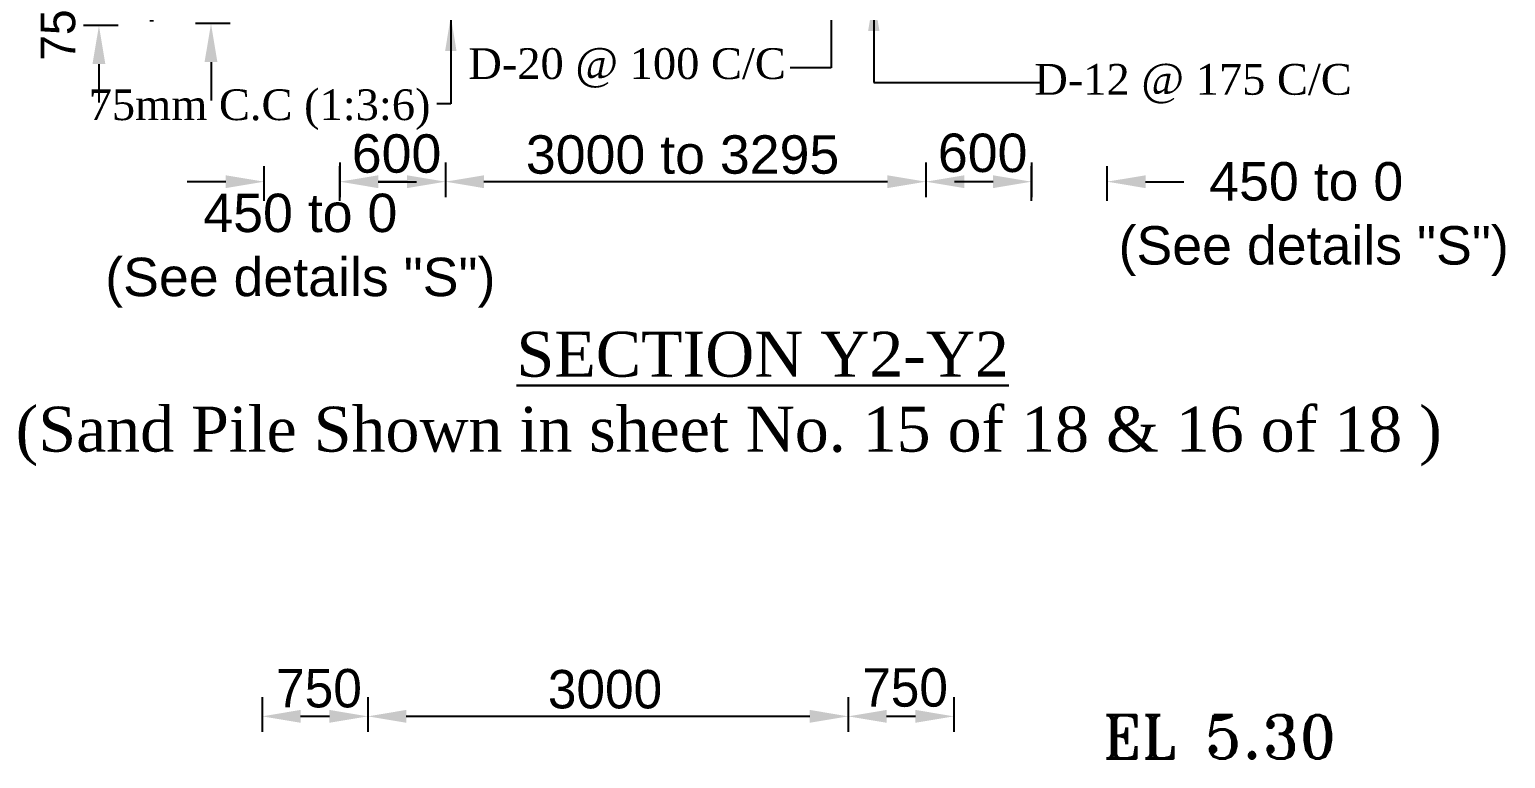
# Model space of a CAD drawing. Extents: x -1206532 to 786809, y -4288605 to 172932.
# Drawn here: x -47053 to -27851, y -4237288 to -4227803 of the extents above; entities that cross this region are included whole.
import ezdxf

# ---------------------------------------------------------------- set-up
doc = ezdxf.new("R2010")
doc.units = 0
doc.header["$LTSCALE"] = 300
doc.header["$MEASUREMENT"] = 0
doc.layers.get('0').update_dxf_attribs({"linetype": 'CONTINUOUS'})
doc.layers.get('DEFPOINTS').update_dxf_attribs({"linetype": 'CONTINUOUS'})
doc.layers.add('LINE', color=7, linetype='CONTINUOUS')
doc.layers.add('Text 20', color=7, linetype='CONTINUOUS', lineweight=15)
doc.styles.add('Arial-200', font='ARIAL_0.TTF')
doc.styles.add('BIG', font='ROMANT.SHX')
doc.dimstyles.new('3', dxfattribs={"dimtxt": 225, "dimasz": 350, "dimexe": 100, "dimexo": 25, "dimgap": 9, "dimtad": 0, "dimdec": 0, "dimzin": 0, "dimdsep": 46, "dimtxsty": 'Standard', "dimcen": 0, "dimclrd": 5, "dimclre": 6, "dimclrt": 1, "dimadec": 0, "dimazin": 0, "dimtfac": 1, "dimtdec": 0, "dimtofl": 0, "dimtmove": 2, "dimatfit": 3, "dimfxl": 1, "dimtolj": 1, "dimtzin": 0, "dimarcsym": 0})
doc.dimstyles.new('ISO-25', dxfattribs={"dimtxt": 2.5, "dimasz": 2.5, "dimexe": 1.25, "dimexo": 0.625, "dimtad": 1, "dimtxsty": 'Standard', "dimcen": 2.5, "dimadec": 0, "dimazin": 0, "dimtfac": 1, "dimtmove": 0, "dimatfit": 3, "dimfxl": 1, "dimarcsym": 0})

# ---------------------------------------------------------------- blocks, each defined once
blk = doc.blocks.new('*D825')
at = {"layer": 'DEFPOINTS', "color": 0, "lineweight": 30}
for p in [(-36402, -4236197), (-42652, -4236405), (-42652, -4236740)]:
    blk.add_point(p, dxfattribs=at)
at = {"layer": 'LINE', "color": 7, "lineweight": -2}
for p, q in [((-42652, -4236490), (-42652, -4236940)), ((-36402, -4236490), (-36402, -4236940)), ((-36902, -4236740), (-42152, -4236740))]:
    blk.add_line(p, q, dxfattribs=at)
at = {"layer": 'LINE', "color": 7, "lineweight": 30}
for points in [[(-42152, -4236656), (-42152, -4236823), (-42652, -4236740)], [(-36902, -4236656), (-36902, -4236823), (-36402, -4236740)]]:
    blk.add_solid(points, dxfattribs=at)
at = {"layer": 'LINE', "color": 7, "lineweight": 30, "insert": (-39566, -4236390), "char_height": 500, "attachment_point": 5}
blk.add_mtext('\\A1;3000', dxfattribs=at)
blk = doc.blocks.new('*D826')
at = {"layer": 'DEFPOINTS', "color": 0, "lineweight": 30}
for p in [(-36402, -4236197), (-35027, -4236306), (-36402, -4236740)]:
    blk.add_point(p, dxfattribs=at)
at = {"layer": 'LINE', "color": 7, "lineweight": -2}
for p, q in [((-36402, -4236490), (-36402, -4236940)), ((-35027, -4236490), (-35027, -4236940)), ((-35527, -4236740), (-35902, -4236740))]:
    blk.add_line(p, q, dxfattribs=at)
at = {"layer": 'LINE', "color": 7, "lineweight": 30}
for points in [[(-35902, -4236656), (-35902, -4236823), (-36402, -4236740)], [(-35527, -4236656), (-35527, -4236823), (-35027, -4236740)]]:
    blk.add_solid(points, dxfattribs=at)
at = {"layer": 'LINE', "color": 7, "lineweight": 30, "insert": (-35662, -4236367), "char_height": 500, "attachment_point": 5}
blk.add_mtext('\\A1;750', dxfattribs=at)
blk = doc.blocks.new('*D827')
at = {"layer": 'DEFPOINTS', "color": 0, "lineweight": 30}
for p in [(-44027, -4236405), (-42652, -4236405), (-44027, -4236740)]:
    blk.add_point(p, dxfattribs=at)
at = {"layer": 'LINE', "color": 7, "lineweight": -2}
for p, q in [((-44027, -4236490), (-44027, -4236940)), ((-42652, -4236490), (-42652, -4236940)), ((-43152, -4236740), (-43527, -4236740))]:
    blk.add_line(p, q, dxfattribs=at)
at = {"layer": 'LINE', "color": 7, "lineweight": 30}
for points in [[(-43527, -4236656), (-43527, -4236823), (-44027, -4236740)], [(-43152, -4236656), (-43152, -4236823), (-42652, -4236740)]]:
    blk.add_solid(points, dxfattribs=at)
at = {"layer": 'LINE', "color": 7, "lineweight": 30, "insert": (-43287, -4236377), "char_height": 500, "attachment_point": 5}
blk.add_mtext('\\A1;750', dxfattribs=at)
blk = doc.blocks.new('*D908')
at = {"layer": 'DEFPOINTS', "color": 0, "lineweight": 30}
for p in [(-46150, -4227564), (-45894, -4227564), (-45874, -4227752)]:
    blk.add_point(p, dxfattribs=at)
at = {"layer": 'LINE', "color": 7, "lineweight": -2}
for p, q in [((-46150, -4227064), (-46150, -4226564)), ((-45900, -4227564), (-46350, -4227564)), ((-45900, -4227752), (-46350, -4227752)), ((-46150, -4228252), (-46150, -4228752))]:
    blk.add_line(p, q, dxfattribs=at)
at = {"layer": 'LINE', "color": 7, "lineweight": 30}
for points in [[(-46234, -4227064), (-46067, -4227064), (-46150, -4227564)], [(-46234, -4228252), (-46067, -4228252), (-46150, -4227752)]]:
    blk.add_solid(points, dxfattribs=at)
at = {"layer": 'LINE', "color": 7, "lineweight": 30, "insert": (-46681, -4227876), "char_height": 450, "attachment_point": 5, "rotation": 90}
blk.add_mtext('\\A1;75', dxfattribs=at)
blk = doc.blocks.new('*D909')
at = {"layer": 'DEFPOINTS', "color": 0, "lineweight": 30}
for p in [(-44692, -4227539), (-44436, -4227539), (-44416, -4227727)]:
    blk.add_point(p, dxfattribs=at)
at = {"layer": 'LINE', "color": 7, "lineweight": -2}
for p, q in [((-44692, -4227039), (-44692, -4226539)), ((-44442, -4227539), (-44892, -4227539)), ((-44442, -4227727), (-44892, -4227727)), ((-44692, -4228227), (-44692, -4228727))]:
    blk.add_line(p, q, dxfattribs=at)
at = {"layer": 'LINE', "color": 7, "lineweight": 30}
for points in [[(-44776, -4227039), (-44609, -4227039), (-44692, -4227539)], [(-44776, -4228227), (-44609, -4228227), (-44692, -4227727)]]:
    blk.add_solid(points, dxfattribs=at)
at = {"layer": 'LINE', "color": 7, "lineweight": 30, "insert": (-45260, -4227397), "char_height": 450, "attachment_point": 5, "rotation": 90}
blk.add_mtext('\\A1;75', dxfattribs=at)
blk = doc.blocks.new('*D981')
at = {"layer": 'DEFPOINTS', "color": 0, "lineweight": 30}
for p in [(-35392, -4229240), (-41642, -4229449), (-41642, -4229783)]:
    blk.add_point(p, dxfattribs=at)
at = {"layer": 'LINE', "color": 7, "lineweight": -2}
for p, q in [((-41642, -4229533), (-41642, -4229983)), ((-35392, -4229533), (-35392, -4229983)), ((-35892, -4229783), (-41142, -4229783))]:
    blk.add_line(p, q, dxfattribs=at)
at = {"layer": 'LINE', "color": 7, "lineweight": 30}
for points in [[(-41142, -4229700), (-41142, -4229867), (-41642, -4229783)], [(-35892, -4229700), (-35892, -4229867), (-35392, -4229783)]]:
    blk.add_solid(points, dxfattribs=at)
at = {"layer": 'LINE', "color": 7, "lineweight": 30, "insert": (-38557, -4229433), "char_height": 500, "attachment_point": 5}
blk.add_mtext('\\A1;{\\fArial|b0|i0|c0|p34;3000 to 3295}', dxfattribs=at)
blk = doc.blocks.new('*D982')
at = {"layer": 'DEFPOINTS', "color": 0, "lineweight": 30}
for p in [(-35392, -4229240), (-34017, -4229350), (-35392, -4229783)]:
    blk.add_point(p, dxfattribs=at)
at = {"layer": 'LINE', "color": 7, "lineweight": -2}
for p, q in [((-35392, -4229533), (-35392, -4229983)), ((-34017, -4229533), (-34017, -4229983)), ((-34517, -4229783), (-34892, -4229783))]:
    blk.add_line(p, q, dxfattribs=at)
at = {"layer": 'LINE', "color": 7, "lineweight": 30}
for points in [[(-34892, -4229700), (-34892, -4229867), (-35392, -4229783)], [(-34517, -4229700), (-34517, -4229867), (-34017, -4229783)]]:
    blk.add_solid(points, dxfattribs=at)
at = {"layer": 'LINE', "color": 7, "lineweight": 30, "insert": (-34653, -4229411), "char_height": 500, "attachment_point": 5}
blk.add_mtext('\\A1;{\\fArial|b0|i0|c0|p34;600}', dxfattribs=at)
blk = doc.blocks.new('*D983')
at = {"layer": 'DEFPOINTS', "color": 0, "lineweight": 30}
for p in [(-43017, -4229449), (-41642, -4229449), (-43017, -4229783)]:
    blk.add_point(p, dxfattribs=at)
at = {"layer": 'LINE', "color": 7, "lineweight": -2}
for p, q in [((-43017, -4229533), (-43017, -4229983)), ((-41642, -4229533), (-41642, -4229983)), ((-42142, -4229783), (-42517, -4229783))]:
    blk.add_line(p, q, dxfattribs=at)
at = {"layer": 'LINE', "color": 7, "lineweight": 30}
for points in [[(-42517, -4229700), (-42517, -4229867), (-43017, -4229783)], [(-42142, -4229700), (-42142, -4229867), (-41642, -4229783)]]:
    blk.add_solid(points, dxfattribs=at)
at = {"layer": 'LINE', "color": 7, "lineweight": 30, "insert": (-42278, -4229420), "char_height": 500, "attachment_point": 5}
blk.add_mtext('\\A1;{\\fArial|b0|i0|c0|p34;600}', dxfattribs=at)
blk = doc.blocks.new('*D979')
at = {"layer": 'DEFPOINTS', "color": 0, "lineweight": 30}
for p in [(-34017, -4229783), (-34017, -4231005), (-33034, -4231005)]:
    blk.add_point(p, dxfattribs=at)
at = {"layer": 'LINE', "color": 7, "lineweight": -2}
for p, q in [((-34017, -4230033), (-34017, -4229583)), ((-33034, -4230033), (-33034, -4229583)), ((-34517, -4229783), (-35017, -4229783)), ((-32534, -4229783), (-32034, -4229783))]:
    blk.add_line(p, q, dxfattribs=at)
at = {"layer": 'LINE', "color": 7, "lineweight": 30}
for points in [[(-34517, -4229700), (-34517, -4229867), (-34017, -4229783)], [(-32534, -4229700), (-32534, -4229867), (-33034, -4229783)]]:
    blk.add_solid(points, dxfattribs=at)
at = {"layer": 'LINE', "color": 7, "lineweight": 30, "insert": (-30443, -4230270), "char_height": 500, "attachment_point": 5}
blk.add_mtext('\\A1;{\\fArial|b0|i0|c0|p34;450 to 0\\P (See details "S")}', dxfattribs=at)
blk = doc.blocks.new('*D980')
at = {"layer": 'DEFPOINTS', "color": 0, "lineweight": 30}
for p in [(-44001, -4229783), (-44001, -4231005), (-43017, -4231005)]:
    blk.add_point(p, dxfattribs=at)
at = {"layer": 'LINE', "color": 7, "lineweight": -2}
for p, q in [((-44001, -4230033), (-44001, -4229583)), ((-43017, -4230033), (-43017, -4229583)), ((-44501, -4229783), (-45001, -4229783)), ((-42517, -4229783), (-42017, -4229783))]:
    blk.add_line(p, q, dxfattribs=at)
at = {"layer": 'LINE', "color": 7, "lineweight": 30}
for points in [[(-44501, -4229700), (-44501, -4229867), (-44001, -4229783)], [(-42517, -4229700), (-42517, -4229867), (-43017, -4229783)]]:
    blk.add_solid(points, dxfattribs=at)
at = {"layer": 'LINE', "color": 7, "lineweight": 30, "insert": (-43530, -4230681), "char_height": 500, "attachment_point": 5}
blk.add_mtext('\\A1;{\\fArial|b0|i0|c0|p34;450 to 0\\P(See details "S")}', dxfattribs=at)

msp = doc.modelspace()

# ---------------------------------------------------------------- texts
at = {"linetype": 'ByBlock', "lineweight": 30, "char_height": 400, "attachment_point": 3}
for s, insert, width in [('{\\fTimes New Roman|b0|i0|c0|p18;D-20 @ 100 C/C}', (-37213.309, -4228046.542), 4181.1469), ('{\\fTimes New Roman|b0|i0|c0|p18;D-12 @ 175 C/C}', (-29849.885, -4228251.674), 4181.1469), ('{\\fTimes New Roman|b0|i0|c0|p18;75mm C.C (1:3:6)}', (-41836.58, -4228581.652), 4523.64507)]:
    msp.add_mtext(s, dxfattribs=dict(at, insert=insert, width=width))
at = {"layer": 'LINE', "lineweight": 30, "insert": (-38066.403, -4231734.973), "char_height": 585, "width": 21075.69772, "attachment_point": 2, "style": 'Arial-200'}
msp.add_mtext('{\\fTimes New Roman|b1|i0|c0|p18;     \\fTimes New Roman|b0|i0|c0|p18;\\LSECTION Y2-Y2\\l    \\P (Sand Pile Shown in sheet No. 15 of 18 & 16 of 18 )}', dxfattribs=at)
at = {"layer": 'Text 20', "lineweight": 30, "style": 'BIG'}
msp.add_text('EL 5.30', height=562.5, dxfattribs=at).set_placement((-33089.399, -4237287.886))

# ---------------------------------------------------------------- dimensions: what is measured, and where the dimension line sits
at = {"layer": 'LINE', "lineweight": 30}
for base, p1, p2, angle, text, override, picture, middle in [((-46150.369, -4227564.01), (-45874.042, -4227751.51), (-45894.486, -4227564.01), 90, '75', {"dimtxt": 450, "dimasz": 500, "dimexe": 200, "dimexo": 5, "dimdle": 250, "dimclrd": 7, "dimclre": 7, "dimclrt": 7, "dimfxl": 250, "dimfxlon": 1}, '*D908', (-46681.381, -4227875.582)), ((-44692.259, -4227539.411), (-44415.932, -4227726.911), (-44436.376, -4227539.411), 90, '75', {"dimtxt": 450, "dimasz": 500, "dimexe": 200, "dimexo": 5, "dimdle": 250, "dimclrd": 7, "dimclre": 7, "dimclrt": 7, "dimfxl": 250, "dimfxlon": 1}, '*D909', (-45259.876, -4227396.826)), ((-34017.051, -4229783.418), (-33033.559, -4231005.304), (-34017.051, -4231005.304), 180, '{\\fArial|b0|i0|c0|p34;450 to 0\\P (See details "S")}', {"dimtxt": 500, "dimasz": 500, "dimexe": 200, "dimexo": 5, "dimdle": 250, "dimclrd": 7, "dimclre": 7, "dimclrt": 7, "dimfxl": 250, "dimfxlon": 1}, '*D979', (-30442.517, -4230270.221)), ((-44000.543, -4229783.418), (-43017.051, -4231005.304), (-44000.543, -4231005.304), 180, '{\\fArial|b0|i0|c0|p34;450 to 0\\P(See details "S")}', {"dimtxt": 500, "dimasz": 500, "dimexe": 200, "dimexo": 5, "dimdle": 250, "dimclrd": 7, "dimclre": 7, "dimclrt": 7, "dimfxl": 250, "dimfxlon": 1}, '*D980', (-43530, -4230681)), ((-41642.051, -4229783.418), (-35392.051, -4229240.432), (-41642.051, -4229448.512), 180, '{\\fArial|b0|i0|c0|p34;3000 to 3295}', {"dimtxt": 500, "dimasz": 500, "dimexe": 200, "dimexo": 5, "dimdle": 250, "dimclrd": 7, "dimclre": 7, "dimclrt": 7, "dimfxl": 250, "dimfxlon": 1}, '*D981', (-38556.781, -4229433.361)), ((-43017.051, -4229783.418), (-41642.051, -4229448.512), (-43017.051, -4229448.512), 180, '{\\fArial|b0|i0|c0|p34;600}', {"dimtxt": 500, "dimasz": 500, "dimexe": 200, "dimexo": 5, "dimdle": 250, "dimclrd": 7, "dimclre": 7, "dimclrt": 7, "dimfxl": 250, "dimfxlon": 1}, '*D983', (-42277.859, -4229420.191)), ((-35392.051, -4229783.418), (-34017.051, -4229350.065), (-35392.051, -4229240.432), 180, '{\\fArial|b0|i0|c0|p34;600}', {"dimtxt": 500, "dimasz": 500, "dimexe": 200, "dimexo": 5, "dimdle": 250, "dimclrd": 7, "dimclre": 7, "dimclrt": 7, "dimfxl": 250, "dimfxlon": 1}, '*D982', (-34652.859, -4229410.884)), ((-44026.616, -4236739.825), (-42651.616, -4236404.919), (-44026.616, -4236404.919), 180, '750', {"dimtxt": 500, "dimasz": 500, "dimexe": 200, "dimexo": 5, "dimdle": 250, "dimclrd": 7, "dimclre": 7, "dimclrt": 7, "dimfxl": 250, "dimfxlon": 1}, '*D827', (-43287.424, -4236376.598)), ((-42651.616, -4236739.825), (-36401.616, -4236196.839), (-42651.616, -4236404.919), 180, '3000', {"dimtxt": 500, "dimasz": 500, "dimexe": 200, "dimexo": 5, "dimdle": 250, "dimclrd": 7, "dimclre": 7, "dimclrt": 7, "dimfxl": 250, "dimfxlon": 1}, '*D825', (-39566.346, -4236389.769)), ((-36401.616, -4236739.825), (-35026.616, -4236306.472), (-36401.616, -4236196.839), 180, '750', {"dimtxt": 500, "dimasz": 500, "dimexe": 200, "dimexo": 5, "dimdle": 250, "dimclrd": 7, "dimclre": 7, "dimclrt": 7, "dimfxl": 250, "dimfxlon": 1}, '*D826', (-35662.424, -4236367.291))]:
    dim = msp.add_linear_dim(base=base, p1=p1, p2=p2, angle=angle, text=text, dimstyle='3', override=override, dxfattribs=at)
    dim.commit()
    dim.dimension.update_dxf_attribs({"geometry": picture, "text_midpoint": middle, "dimtype": 160})

# ---------------------------------------------------------------- leaders
at = {"linetype": 'ByBlock', "lineweight": 30}
for points in [[(-36624.214, -4227177.01), (-36624.214, -4228302.935), (-37158.599, -4228302.935)], [(-36069.133, -4227374.01), (-36069.133, -4228493.227), (-33902.168, -4228493.227)], [(-41572.128, -4227631.519), (-41572.128, -4228768.728), (-41752.128, -4228768.728)]]:
    msp.add_leader(points, dimstyle='ISO-25', override={"dimtxt": 500, "dimasz": 450, "dimclrd": 7, "dimclre": 7, "dimclrt": 7}, dxfattribs=at)

doc.saveas('drawing.dxf')
